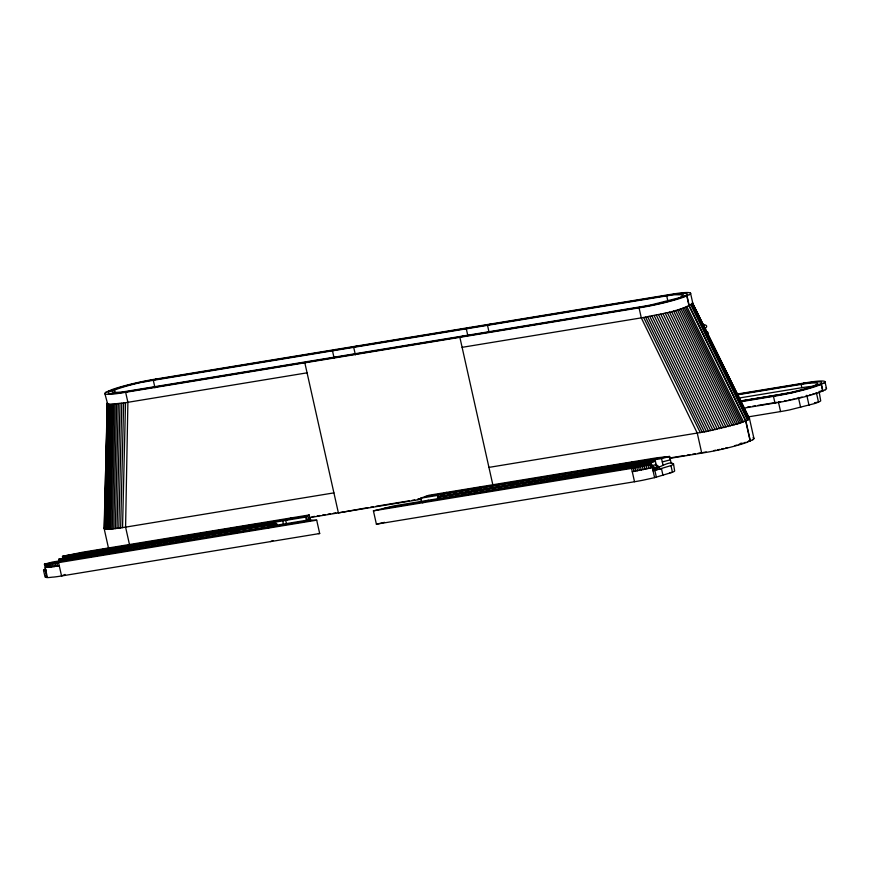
<?xml version="1.0" encoding="UTF-8"?>
<svg xmlns="http://www.w3.org/2000/svg" width="870" height="870" viewBox="0 0 870 870"><rect width="100%" height="100%" fill="white"/><g stroke="black" fill="none" stroke-linecap="round" stroke-linejoin="round"><path stroke-width="1.3" d="M109.239 547.502A34.637 3.621 -12.6 0 0 108.598 548.611L104.095 528.362L107.423 402.853L104.672 528.96L109.576 529.21L120.658 527.938L333.906 492.877M107.184 403.147L104.335 528.797M104.672 528.96L107.652 404.006L104.889 393.642M105.15 529.09L107.652 404.006M105.77 529.188L108.75 404.235L108.13 404.137M106.521 529.243L109.5 404.3L108.75 404.235M107.412 529.275L110.392 404.322L125.53 402.69L307.077 372.828M108.435 529.264L111.414 404.311M109.576 529.21L112.556 404.267M110.849 529.134L113.829 404.18M112.23 529.014L115.21 404.071M113.72 528.862L116.7 403.919M115.319 528.688L118.298 403.734M117.015 528.471L119.995 403.517M118.798 528.221L121.778 403.267M120.658 527.938L123.638 402.984M122.55 527.633L125.53 402.69M104.095 528.362L104.835 527.481M462.111 347.337L643.648 317.485C659.96 313.711 678.839 312.221 692.781 303.195L690.552 293.19M488.94 467.386L706.429 431.542L739.25 423.418L748.211 419.808L749.472 418.568L748.428 417.85M62.966 558.551L62.455 556.332L64.815 556.713L305.74 517.095L309.198 514.953L310.514 520.793M309.948 518.292L306.479 520.434L305.74 517.095M45.762 575.962C43.685 578.92 52.276 576.908 53.853 577.06A33.027 3.447 -12.6 0 0 61.552 575.962L319.681 533.517L316.702 520.173L307.534 520.108L52.515 562.042L44.435 564.151L47.426 577.484M44.783 568.991L43.5 570.209L45.077 577.06M106.107 392.174L112.11 389.575M689.334 294.658L683.331 297.257A34.637 3.621 -12.6 0 1 643.408 307.132M823.749 383.148L817.746 385.747A34.637 3.621 -12.6 0 1 777.823 395.622L740.272 401.82M825.238 389.814L819.236 392.413A34.637 3.621 -12.6 0 1 779.313 402.299M752.691 439.807L746.688 442.417M81.03 558.192L87.359 556.941L44.816 564.151M99.506 550.177L105.835 548.926L63.292 556.126M229.789 533.723L236.118 532.473L87 557.213M248.233 525.719L254.562 524.479L105.466 549.198M459.893 495.889L466.222 494.638L384.496 508.287M478.337 487.885L484.666 486.635L425.245 496.618M608.608 471.431L614.949 470.191L465.852 494.91M627.085 463.416L633.414 462.177L484.296 486.906M680.949 296.844L683.537 294.767L674.587 294.756A33.691 3.523 -12.6 0 0 666.714 295.876L153.305 380.299A33.691 3.523 -12.6 0 0 144.126 381.984C141.19 381.723 92.655 394.469 120.854 392.076A33.691 3.523 -12.6 0 0 128.727 390.956L642.125 306.534A33.691 3.523 -12.6 0 0 651.304 304.848L687.006 295.822L689.247 305.827L745.884 420.971L750.364 440.97L748.309 441.329M739.478 401.124L776.54 395.023A33.691 3.523 -12.6 0 0 785.719 393.338C788.666 393.599 837.19 380.853 809.002 383.246A33.691 3.523 -12.6 0 0 801.129 384.366M291.526 517.857L285.697 520.39L286.447 523.729M422.548 502.773L428.377 500.239M127.194 391.63L125.65 392.294L127.89 402.299L125.584 527.133L129.499 544.642M154.849 379.635L156.382 378.961M307.915 361.496L304.837 362.833L338.387 512.887L367.988 507.601M335.57 349.501L332.492 350.827L334.167 358.331M356.569 346.042L353.709 347.347L355.395 354.84M469.593 327.457L466.309 328.827L467.701 335.08M462.949 336.005L459.871 337.332L492.855 484.894M490.593 324.01L487.526 325.337L488.918 331.59M640.592 307.208L639.058 307.871L641.299 317.876L697.272 433.129L701.742 453.139M668.247 295.202L669.78 294.538M277.073 525.774L276.573 523.544L275.127 523.37L63.184 558.225L58.671 559.377L59.16 561.607M85.554 557.028L87.109 556.354M99.397 551.025L100.953 550.351M65.054 574.439L61.552 575.962L58.562 562.629L44.435 564.151M234.302 532.571L235.846 531.896M248.135 526.567L249.668 525.904M273.408 525.719L267.568 528.253M270.548 541.597L272.952 540.553M418.97 498.804L417.437 499.478L420.112 499.032M440.666 494.91L446.517 492.376M464.406 494.725L465.95 494.062M478.239 488.733L479.772 488.059M775.007 395.698L773.473 396.361L774.963 403.027L776.497 402.364L757.911 405.42M802.662 383.692L804.195 383.028M613.132 470.278L614.688 469.604M626.976 464.275L628.531 463.601M654.599 468.919L650.869 466.07L656.904 467.919L655.414 461.252L653.968 461.078L650.901 462.405L437.512 497.085L438.001 499.304M652.685 469.756C655.762 469.659 672.097 459.066 673.184 464.406A24.251 2.534 -12.6 0 1 670.966 465.602L653.098 470.974L654.599 477.641L643.495 480.099A33.027 3.447 -12.6 0 1 634.524 481.741L376.395 524.186L373.415 510.853L394.262 505.851L649.27 463.917L651.63 464.297L653.098 470.974M740.218 443.526L741.392 443.124M421.385 501.533L420.634 498.205L428.845 495.28L657.187 457.74L669.639 456.478L671.14 463.144M747.145 417.067L780.575 411.564A33.027 3.447 -12.6 0 0 789.547 409.922L814.505 403.593A24.251 2.534 -12.6 0 0 820.714 400.907L819.051 391.326M654.599 477.641L672.445 472.279A24.251 2.534 -12.6 0 0 674.663 471.083L673.478 463.579M662.309 461.916L670.389 459.817M420.634 498.205L661.559 458.588L669.639 456.478M63.184 558.225L58.671 559.377L276.573 523.544L60.106 559.551L60.606 561.781M653.968 461.078L437.512 497.085L655.414 461.252L650.901 462.405L651.641 465.744L656.165 464.58M62.455 556.332L82.53 552.232L309.198 514.953M373.415 510.853L631.555 468.397L651.63 464.297M631.555 468.397L632.283 471.736L652.359 467.636M376.395 524.186L378.613 523.697A69.404 7.254 -12.6 0 0 384.507 522.337M108.435 391.011L114.492 389.988L115.047 392.49M818.344 384.844L821.421 384.312L822.911 390.978L819.834 391.511L822.705 391.065L821.215 384.399L815.364 385.334M152.065 379.679L674.032 293.853A34.637 3.621 -12.6 0 1 689.41 294.636M643.376 307.153L121.408 392.99A34.637 3.621 -12.6 0 1 106.02 392.196M779.281 402.31L743.1 408.269M653.142 470.181L661.504 468.778L662.983 475.444M152.533 380.016L670.553 294.832M642.908 306.827L124.878 392.011A31.168 3.262 -12.6 0 1 111.382 390.499A31.168 3.262 -12.6 0 1 152.478 380.038M736.477 394.164L808.447 382.343A34.637 3.621 -12.6 0 1 823.825 383.126M736.27 394.61L804.967 383.322M737.575 394.817L801.129 384.366L801.868 387.694A33.691 3.523 -12.6 0 1 809.742 386.574L814.537 386.171M739.652 397.927L801.868 387.694M739.968 401.19L788.057 393.283M790.732 392.838L793.396 392.403M740.49 401.374L777.323 395.317M747.286 407.171L749.94 406.725M752.593 406.29L755.258 405.855M814.472 402.767L818.496 402.103L816.538 393.349M254.192 524.74L307.273 516.019M633.045 462.438L669.269 456.478M311.949 516.823L314.614 516.378M317.278 515.943L319.942 515.508M322.607 515.062L325.271 514.627M327.936 514.192L330.6 513.757M333.253 513.311L335.918 512.876M370.653 507.166L373.328 506.721M376.003 506.286L409.411 500.794M412.086 500.348L414.762 499.913M671.14 457.75L684.538 455.554M687.213 455.108L689.888 454.673M692.563 454.227L695.239 453.792M697.925 453.346L700.6 452.911M703.275 452.465L706.255 451.976M309.078 517.704L421.243 499.26M669.606 458.414L706.723 452.302A34.637 3.621 -12.6 0 0 746.754 442.406M235.748 532.744L311.155 520.347M614.579 470.452L650.782 464.504M58.562 562.629L316.702 520.173M669.856 472.704L672.445 472.279L670.966 465.602M45.186 567.479L59.312 565.957M46.208 569.959L43.609 570.383L45.936 570.818M683.929 296.355L686.8 295.909L689.04 305.914L745.688 421.058L750.157 441.057L748.243 441.362M108.641 390.924L111.512 390.478M397.351 502.686L398.612 502.545M318.398 533.604L319.681 533.517M109.5 404.3L110.392 404.322M692.781 303.195L692.259 302.836L706.57 331.927M655.48 464.08L659.21 466.918M655.643 465.124L658.438 467.255M651.641 465.744L655.371 468.582M692.596 302.999L749.472 418.568M692.727 303.695L749.375 418.829M707.767 334.341L748.309 416.763M692.487 303.989L749.135 419.133M692.977 305.131L694.162 307.545M708.474 336.636L710.866 341.486M713.846 347.543L716.826 353.611M723.383 366.944L724.579 369.358M735.313 391.185L741.273 403.299M746.047 413L747.232 415.425M692.096 304.304L748.744 419.449M691.563 304.663L748.211 419.808M690.878 305.044L747.526 420.188M686.919 306.773L743.556 421.906M685.56 307.262L742.208 422.407M684.135 307.762L740.783 422.907M682.602 308.274L739.25 423.418M680.96 308.796L737.608 423.94M679.231 309.328L735.868 424.473M677.404 309.872L734.052 425.017M675.511 310.416L732.159 425.55M673.543 310.96L730.18 426.093M671.51 311.493L728.157 426.637M669.421 312.036L726.069 427.181M667.29 312.569L723.938 427.714M665.126 313.102L721.774 428.247M662.94 313.613L719.588 428.758M660.732 314.124L717.38 429.269M658.514 314.614L715.162 429.758M656.306 315.092L712.954 430.237M654.109 315.549L710.757 430.693M651.924 315.984L708.571 431.128M649.781 316.397L706.429 431.542M647.671 316.789L704.319 431.933M645.605 317.158L702.253 432.303M643.648 317.485L700.296 432.629M307.697 515.736L308.458 519.075M306.196 516.704L306.947 520.032M56.898 562.89L57.648 566.229M55.278 563.14L56.039 566.468M53.733 563.358L54.484 566.685M52.265 563.553L53.016 566.881M50.862 563.716L51.613 567.055M49.547 563.858L50.308 567.196M48.328 563.977L49.079 567.305M47.197 564.064L47.959 567.392M46.175 564.119L46.926 567.447M45.251 564.151L46.001 567.479M824.967 381.68L826.457 388.346M806.794 395.274L809.024 405.279M798.41 397.459L800.65 407.464M778.335 401.559L780.575 411.564M749.429 418.339L753.909 438.349M666.714 295.876L667.823 300.879M661.559 458.588L663.049 465.254M632.283 471.736L634.524 481.741M629.575 463.84L630.076 466.07M624.377 464.7L624.867 466.918M592.394 469.963L592.883 472.182M587.196 470.811L587.685 473.041M555.201 476.075L555.702 478.293M550.003 476.923L550.503 479.152M518.02 482.187L518.52 484.405M512.822 483.046L513.322 485.264M480.838 488.298L481.338 490.528M475.64 489.157L476.129 491.376M443.656 494.421L444.146 496.639M438.948 497.259L439.448 499.478M282.717 520.88L283.468 524.218M272.06 524.708L272.549 526.926M269.33 523.087L269.82 525.306M264.121 523.936L264.621 526.165M232.138 529.199L232.638 531.418M226.939 530.058L227.44 532.277M194.956 535.311L195.456 537.54M189.758 536.17L190.258 538.389M153.305 380.299L154.98 387.803M157.774 541.423L158.264 543.652M152.576 542.282L153.066 544.5M120.593 547.545L121.082 549.764M115.384 548.394L115.884 550.623M83.4 553.657L83.901 555.876M78.202 554.516L78.702 556.735M654.893 470.529L656.371 477.206M649.814 464.732L650.553 468.071M647.976 465.156L648.715 468.495M646.127 465.57L646.867 468.908M644.257 465.983L644.996 469.311M642.386 466.374L643.126 469.713M640.527 466.755L641.266 470.094M638.667 467.125L639.406 470.452M636.84 467.473L637.579 470.811M635.035 467.799L635.774 471.138M633.273 468.114L634.012 471.453M45.251 570.774L46.719 577.452M702.558 324.39A88.294 9.233 -12.6 0 1 704.689 328.806M706.777 331.655A88.294 9.233 -12.6 0 1 707.843 333.884M703.765 325.967A85.891 8.983 -12.6 0 1 704.211 326.467M804.913 383.344A31.168 3.262 -12.6 0 1 818.474 384.823A31.168 3.262 -12.6 0 1 777.378 395.284M816.68 392.762A31.168 3.262 -12.6 0 1 815.375 393.207M813.983 393.675A31.168 3.262 -12.6 0 1 812.504 394.143M810.938 394.621A31.168 3.262 -12.6 0 1 809.296 395.11M807.577 395.6A31.168 3.262 -12.6 0 1 805.805 396.089M802.096 397.068A31.168 3.262 -12.6 0 1 800.172 397.546M798.225 398.025A31.168 3.262 -12.6 0 1 796.246 398.482M794.256 398.938A31.168 3.262 -12.6 0 1 792.265 399.384M790.275 399.808A31.168 3.262 -12.6 0 1 788.296 400.222M786.328 400.613A31.168 3.262 -12.6 0 1 784.403 400.983M780.662 401.657A31.168 3.262 -12.6 0 1 778.867 401.962M825.945 387.987A34.637 3.621 -12.6 0 1 825.315 389.803M670.498 294.854A31.168 3.262 -12.6 0 1 684.059 296.333A31.168 3.262 -12.6 0 1 642.963 306.795M745.329 442.319A31.168 3.262 -12.6 0 1 744.133 442.754M742.828 443.211A31.168 3.262 -12.6 0 1 741.436 443.667M739.946 444.146A31.168 3.262 -12.6 0 1 738.38 444.624M736.738 445.103A31.168 3.262 -12.6 0 1 735.03 445.592M727.625 447.539A31.168 3.262 -12.6 0 1 725.667 448.017M723.699 448.485A31.168 3.262 -12.6 0 1 721.708 448.931M719.718 449.377A31.168 3.262 -12.6 0 1 717.728 449.801M715.738 450.214A31.168 3.262 -12.6 0 1 713.781 450.606M752.909 437.849A34.637 3.621 -12.6 0 1 752.768 439.796M112.045 389.586A34.637 3.621 -12.6 0 1 152.032 379.701"/></g></svg>
